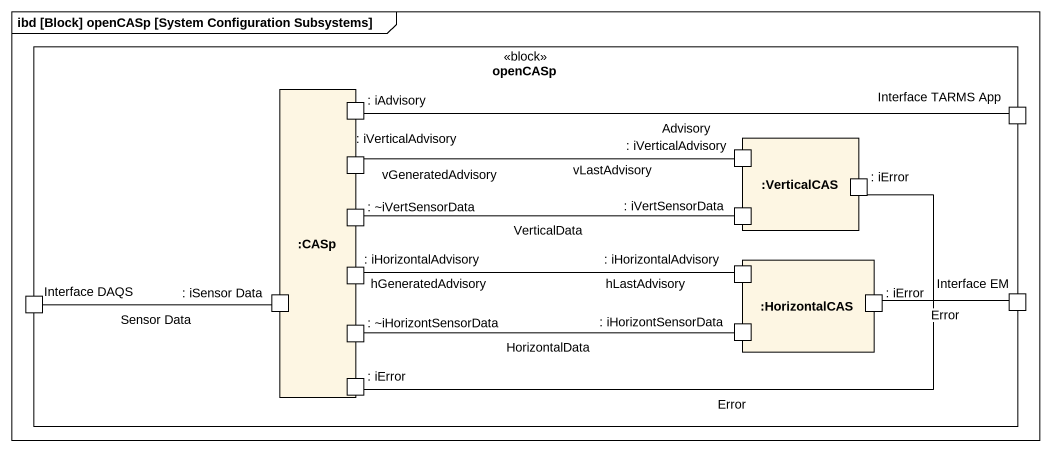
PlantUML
@startuml
mainframe ibd [Block] openCASp [System Configuration Subsystems]
rectangle openCASp <<block>> {
  rectangle ":CASp" as CASp {
    port ": iAdvisory" as iAdvisory
    port ": iVerticalAdvisory" as iVerticalAdvisory
    port ": ~iVertSensorData" as iVertSensorData
    port ": iHorizontalAdvisory" as iHorizontalAdvisory
    port ": iSensor Data" as iSensor_Data
    port ": ~iHorizontSensorData" as iHorizontSensorData
    port ": iError" as iError_3
  }
  port "Interface TARMS App" as Interface_TARMS_App
  rectangle ":VerticalCAS" as VerticalCAS {
    port ": iVerticalAdvisory" as iVerticalAdvisory_2
    port ": iVertSensorData" as iVertSensorData_2
    port ": iError" as iError
  }
  rectangle ":HorizontalCAS" as HorizontalCAS {
    port ": iHorizontalAdvisory" as iHorizontalAdvisory_2
    port ": iHorizontSensorData" as iHorizontSensorData_2
    port ": iError" as iError_2
  }
  port "Interface DAQS" as Interface_DAQS
  port "Interface EM" as Interface_EM
}
Interface_TARMS_App -left- iAdvisory : Advisory
iVerticalAdvisory -right- iVerticalAdvisory_2 : vLastAdvisory\nvGeneratedAdvisory
iVertSensorData -right- iVertSensorData_2 : VerticalData
iHorizontalAdvisory -right- iHorizontalAdvisory_2 : hLastAdvisory\nhGeneratedAdvisory
Interface_DAQS -right- iSensor_Data : Sensor Data
iHorizontSensorData -right- iHorizontSensorData_2 : HorizontalData
Interface_EM -up- iError
Interface_EM -left- iError_2 : Error
iError_3 -right- Interface_EM : Error
@enduml
